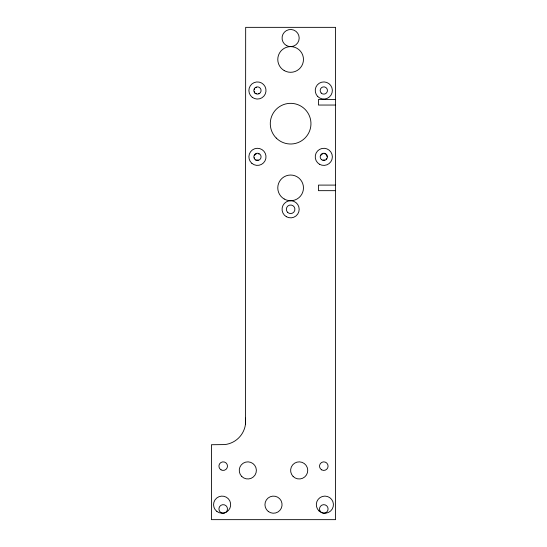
<?xml version="1.0" encoding="UTF-8"?>
<svg xmlns="http://www.w3.org/2000/svg" width="547" height="547" viewBox="0 0 547 547"><rect width="100%" height="100%" fill="white"/><g stroke="black" fill="none" stroke-linecap="round" stroke-linejoin="round"><path stroke-width="0.82" d="M245.418 424.65L245.671 27.35L335.571 27.35L335.571 519.65L211.429 519.65L211.429 444.732L224.817 444.581A23.542 23.542 0 0 0 245.418 424.65L245.425 418.113M335.571 99.486L318.45 99.486L318.45 105.045L335.571 105.045M335.571 185.098L318.45 185.098L318.45 190.664L335.571 190.664M326.58 158.452A3.214 3.214 0 0 1 326.074 159.115M324.631 159.95A3.214 3.214 0 0 1 322.969 159.95M321.021 155.239A3.214 3.214 0 0 1 322.969 153.748M324.631 153.748A3.214 3.214 0 0 1 325.403 154.063M326.074 154.575A3.214 3.214 0 0 1 326.58 155.239M326.901 156.018A3.214 3.214 0 0 1 327.01 156.845M259.052 93.27A3.214 3.214 0 0 1 258.28 93.592M256.618 93.592A3.214 3.214 0 0 1 255.839 93.27M254.67 92.101A3.214 3.214 0 0 1 254.348 91.322M254.348 89.66A3.214 3.214 0 0 1 254.67 88.888M255.839 87.711A3.214 3.214 0 0 1 256.618 87.39M258.28 159.95A3.214 3.214 0 0 1 256.618 159.95M254.67 158.452A3.214 3.214 0 0 1 254.348 157.68M254.67 155.239A3.214 3.214 0 0 1 256.618 153.748M258.28 153.748A3.214 3.214 0 0 1 259.052 154.063M287.599 212.311A4.28 4.28 0 0 0 294.758 210.397A4.28 4.28 0 0 0 289.513 205.152A4.28 4.28 0 0 0 287.599 212.311M284.201 199.005A12.841 12.841 0 0 0 303.469 187.881A12.841 12.841 0 0 0 284.201 176.763A12.841 12.841 0 0 0 284.201 199.005M284.201 70.577A12.841 12.841 0 0 0 303.469 59.459A12.841 12.841 0 0 0 284.201 48.334A12.841 12.841 0 0 0 284.201 70.577M241.76 476.471A8.561 8.561 0 0 0 256.085 472.635A8.561 8.561 0 0 0 245.596 462.147A8.561 8.561 0 0 0 241.76 476.471M293.13 476.471A8.561 8.561 0 0 0 307.455 472.635A8.561 8.561 0 0 0 296.966 462.147A8.561 8.561 0 0 0 293.13 476.471M268.297 511.466A8.561 8.561 0 0 0 281.992 505.77A8.561 8.561 0 0 0 270.211 496.765A8.561 8.561 0 0 0 268.297 511.466M319.01 510.912A8.561 8.561 0 0 0 333.205 506.618A8.561 8.561 0 0 0 322.395 496.471A8.561 8.561 0 0 0 319.01 510.912M216.872 511.424A8.561 8.561 0 0 0 230.608 505.845A8.561 8.561 0 0 0 218.909 496.731A8.561 8.561 0 0 0 216.872 511.424M286.341 45.469A8.561 8.561 0 0 0 299.188 38.051A8.561 8.561 0 0 0 286.341 30.639A8.561 8.561 0 0 0 286.341 45.469M286.341 216.701A8.561 8.561 0 0 0 299.188 209.289A8.561 8.561 0 0 0 286.341 201.87A8.561 8.561 0 0 0 286.341 216.701M251.88 163.348A8.561 8.561 0 0 0 265.863 158.418A8.561 8.561 0 0 0 254.601 148.77A8.561 8.561 0 0 0 251.88 163.348M319.516 164.264A8.561 8.561 0 0 0 332.364 156.845A8.561 8.561 0 0 0 319.516 149.434A8.561 8.561 0 0 0 319.516 164.264M317.745 96.545A8.561 8.561 0 0 0 332.07 92.71A8.561 8.561 0 0 0 321.581 82.221A8.561 8.561 0 0 0 317.745 96.545M252.256 97.304A8.561 8.561 0 0 0 265.938 91.581A8.561 8.561 0 0 0 254.143 82.597A8.561 8.561 0 0 0 252.256 97.304M276.242 138.049A20.335 20.335 0 0 0 310.265 128.935A20.335 20.335 0 0 0 285.363 104.026A20.335 20.335 0 0 0 276.242 138.049M221.056 512.655A4.28 4.28 0 0 0 227.484 508.949A4.28 4.28 0 0 0 221.056 505.243A4.28 4.28 0 0 0 221.056 512.655M221.056 469.846A4.28 4.28 0 0 0 227.484 466.14A4.28 4.28 0 0 0 221.056 462.434A4.28 4.28 0 0 0 221.056 469.846M321.657 469.846A4.28 4.28 0 0 0 328.084 466.14A4.28 4.28 0 0 0 321.657 462.434A4.28 4.28 0 0 0 321.657 469.846M321.657 512.655A4.28 4.28 0 0 0 328.084 508.949A4.28 4.28 0 0 0 321.657 505.243A4.28 4.28 0 0 0 321.657 512.655M255.627 159.998A3.638 3.638 0 0 0 261.083 156.845A3.638 3.638 0 0 0 255.627 153.693A3.638 3.638 0 0 0 255.627 159.998M321.226 93.065A3.638 3.638 0 0 0 327.318 91.438A3.638 3.638 0 0 0 322.86 86.98A3.638 3.638 0 0 0 321.226 93.065M321.369 159.553A3.638 3.638 0 0 0 327.359 157.604A3.638 3.638 0 0 0 322.675 153.386A3.638 3.638 0 0 0 321.369 159.553M254.875 93.065A3.638 3.638 0 0 0 260.96 91.438A3.638 3.638 0 0 0 256.502 86.98A3.638 3.638 0 0 0 254.875 93.065"/></g></svg>
